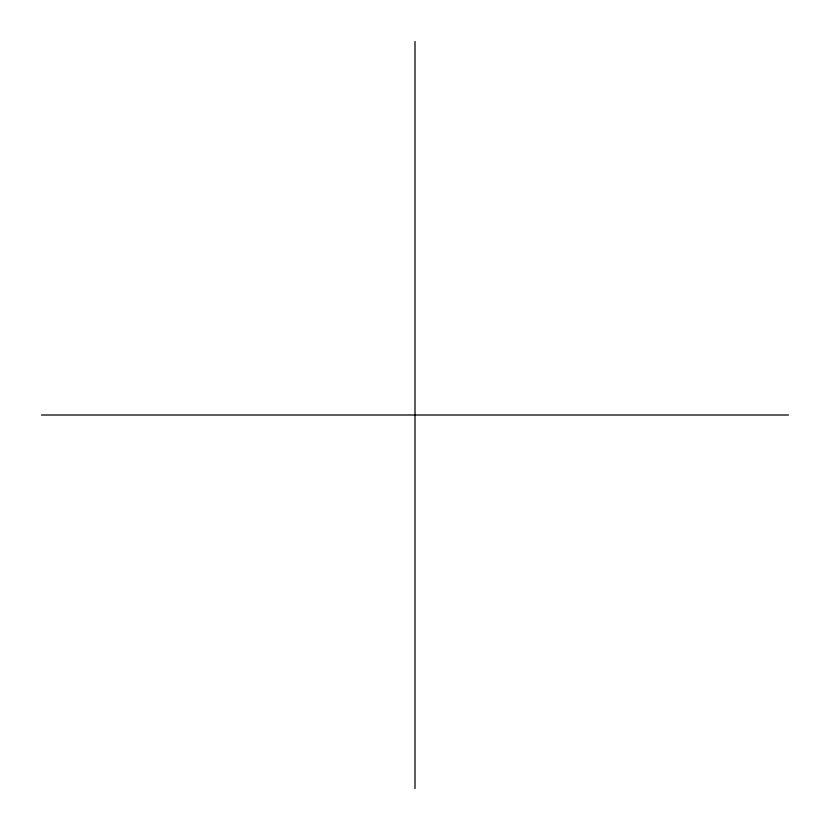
<?xml version="1.0" encoding="UTF-8"?>
<svg xmlns="http://www.w3.org/2000/svg" width="830" height="830" viewBox="0 0 830 830"><rect width="100%" height="100%" fill="white"/><g stroke="black" fill="none" stroke-linecap="round" stroke-linejoin="round"><path stroke-width="1.25" d="M41.5 415L788.5 415M415 41.5L415 788.5"/></g></svg>
